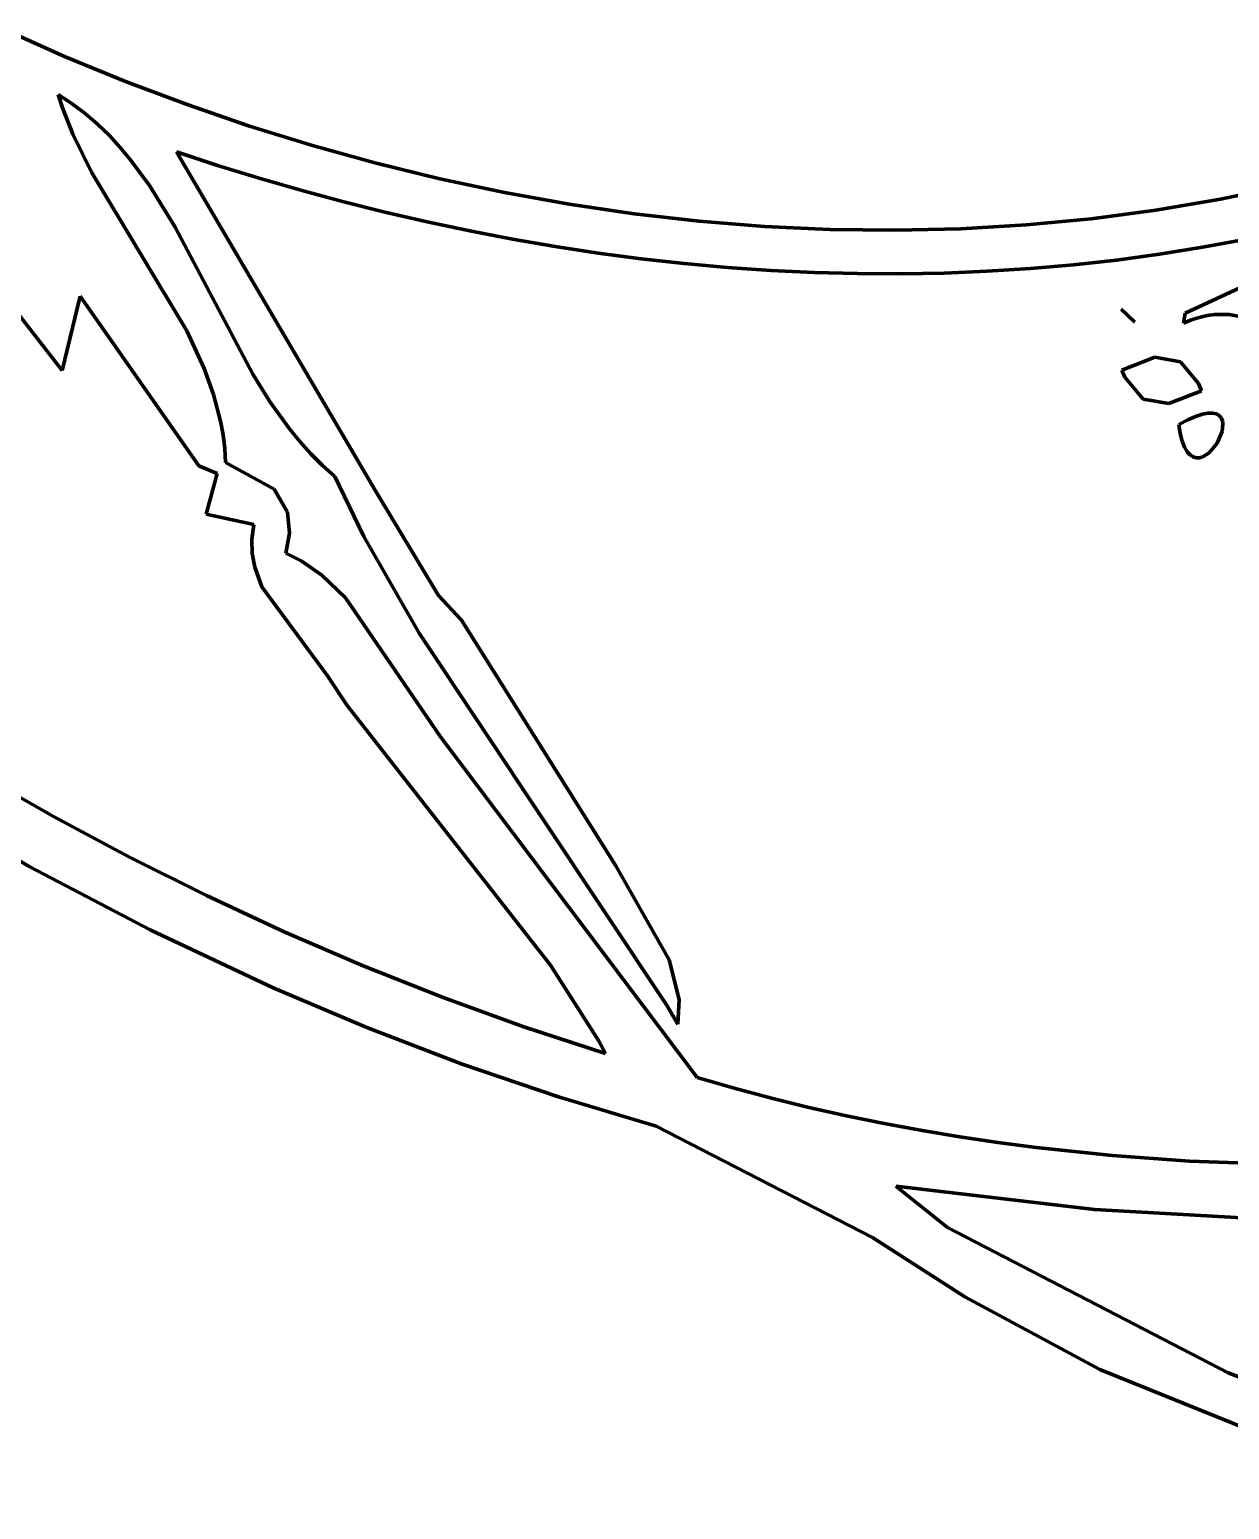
# Model space of a CAD drawing. Header units: millimetres. Extents: x 0 to 10.4, y 0 to 8.2.
# Drawn here: x 1.836 to 2.386, y 1.044 to 1.722 of the extents above; entities that cross this region are included whole.
import ezdxf

# ---------------------------------------------------------------- set-up
doc = ezdxf.new("R2010")
doc.units = ezdxf.units.MM
for name, color, linetype, lineweight in [('color#000000ff', 7, 'CONTINUOUS', 100), ('color#929292ff', 7, 'CONTINUOUS', 100), ('color#ffffffff', 7, 'CONTINUOUS', 100)]:
    doc.layers.add(name, color=color, linetype=linetype, lineweight=lineweight)

msp = doc.modelspace()

# ---------------------------------------------------------------- linework, layer by layer
at = {"layer": 'color#000000ff'}
for p, q in [((1.82477, 1.72202), (1.85231, 1.70975)), ((1.85231, 1.70975), (1.88023, 1.69828)), ((1.88023, 1.69828), (1.90848, 1.68764)), ((1.85569, 1.68808), (1.84933, 1.69228)), ((1.84933, 1.69228), (1.85132, 1.68616)), ((1.85132, 1.68616), (1.85605, 1.67418)), ((1.86168, 1.68355), (1.85569, 1.68808)), ((1.86731, 1.67871), (1.86168, 1.68355)), ((1.90848, 1.68764), (1.93704, 1.67783)), ((1.87263, 1.67358), (1.86731, 1.67871)), ((1.93704, 1.67783), (1.96588, 1.66888)), ((1.85605, 1.67418), (1.86463, 1.65674)), ((1.87764, 1.66819), (1.87263, 1.67358)), ((1.88238, 1.66256), (1.87764, 1.66819)), ((1.96588, 1.66888), (1.99496, 1.66081)), ((1.8511, 1.56591), (1.776, 1.66233)), ((1.89115, 1.65066), (1.88238, 1.66256)), ((1.92237, 1.65978), (1.90351, 1.66596)), ((1.90351, 1.66596), (1.99476, 1.51078)), ((1.86463, 1.65674), (1.90822, 1.58398)), ((1.94136, 1.65392), (1.92237, 1.65978)), ((1.99496, 1.66081), (2.02427, 1.65364)), ((1.90292, 1.63154), (1.89115, 1.65066)), ((1.96047, 1.64839), (1.94136, 1.65392)), ((1.97968, 1.64321), (1.96047, 1.64839)), ((2.02427, 1.65364), (2.05376, 1.64738)), ((2.3818, 1.64436), (2.41117, 1.65055)), ((1.99899, 1.63837), (1.97968, 1.64321)), ((2.05376, 1.64738), (2.0834, 1.64206)), ((2.0834, 1.64206), (2.11318, 1.63769)), ((2.35226, 1.6393), (2.3818, 1.64436)), ((2.01839, 1.63389), (1.99899, 1.63837)), ((2.11318, 1.63769), (2.14305, 1.63429)), ((2.14305, 1.63429), (2.17298, 1.63188)), ((2.29277, 1.63254), (2.32257, 1.63537)), ((2.32257, 1.63537), (2.35226, 1.6393)), ((1.93851, 1.56412), (1.90292, 1.63154)), ((2.03787, 1.62977), (2.01839, 1.63389)), ((2.05742, 1.62602), (2.03787, 1.62977)), ((2.17298, 1.63188), (2.20295, 1.63049)), ((2.20295, 1.63049), (2.23292, 1.63012)), ((2.23292, 1.63012), (2.26287, 1.63079)), ((2.26287, 1.63079), (2.29277, 1.63254)), ((2.07704, 1.62265), (2.05742, 1.62602)), ((2.09672, 1.61966), (2.07704, 1.62265)), ((2.37354, 1.62228), (2.35394, 1.61912)), ((2.39308, 1.62593), (2.37354, 1.62228)), ((2.11644, 1.61707), (2.09672, 1.61966)), ((2.13621, 1.61487), (2.11644, 1.61707)), ((2.15601, 1.61308), (2.13621, 1.61487)), ((2.31456, 1.61425), (2.2948, 1.61253)), ((2.33427, 1.61645), (2.31456, 1.61425)), ((2.35394, 1.61912), (2.33427, 1.61645)), ((2.17583, 1.6117), (2.15601, 1.61308)), ((2.19567, 1.61075), (2.17583, 1.6117)), ((2.21551, 1.61022), (2.19567, 1.61075)), ((2.23536, 1.61013), (2.21551, 1.61022)), ((2.25519, 1.61048), (2.23536, 1.61013)), ((2.27501, 1.61128), (2.25519, 1.61048)), ((2.2948, 1.61253), (2.27501, 1.61128)), ((2.36573, 1.59205), (2.40875, 1.61216)), ((1.85946, 1.59991), (1.8511, 1.56591)), ((1.91382, 1.52217), (1.85946, 1.59991)), ((2.36484, 1.58749), (2.36573, 1.59205)), ((2.36853, 1.58901), (2.36484, 1.58749)), ((2.37215, 1.59017), (2.36853, 1.58901)), ((2.37569, 1.59097), (2.37215, 1.59017)), ((2.37915, 1.59144), (2.37569, 1.59097)), ((2.38588, 1.59145), (2.37915, 1.59144)), ((2.39235, 1.59034), (2.38588, 1.59145)), ((1.90822, 1.58398), (1.91628, 1.56669)), ((1.91628, 1.56669), (1.92056, 1.55483)), ((1.94651, 1.55129), (1.93851, 1.56412)), ((1.92056, 1.55483), (1.92374, 1.54265)), ((1.95529, 1.53908), (1.94651, 1.55129)), ((1.92374, 1.54265), (1.92487, 1.53641)), ((1.96004, 1.53327), (1.95529, 1.53908)), ((1.92487, 1.53641), (1.92565, 1.53007)), ((1.96506, 1.52768), (1.96004, 1.53327)), ((1.92565, 1.53007), (1.92607, 1.52362)), ((1.97038, 1.52234), (1.96506, 1.52768)), ((1.92211, 1.51863), (1.91382, 1.52217)), ((1.92607, 1.52362), (1.94831, 1.51141)), ((1.97602, 1.51726), (1.97038, 1.52234)), ((1.91714, 1.50001), (1.92211, 1.51863)), ((1.98937, 1.48977), (1.97602, 1.51726)), ((1.94831, 1.51141), (1.95437, 1.50091)), ((1.99476, 1.51078), (2.02357, 1.46277)), ((1.93893, 1.49525), (1.91714, 1.50001)), ((1.95437, 1.50091), (1.95529, 1.49129)), ((1.93804, 1.48845), (1.93893, 1.49525)), ((1.93823, 1.48195), (1.93804, 1.48845)), ((1.95529, 1.49129), (1.95364, 1.48217)), ((2.01466, 1.44556), (1.98937, 1.48977)), ((1.93939, 1.4757), (1.93823, 1.48195)), ((1.95364, 1.48217), (1.96066, 1.4786)), ((1.96066, 1.4786), (1.9701, 1.47209)), ((1.94267, 1.46674), (1.93939, 1.4757)), ((1.9701, 1.47209), (1.981, 1.46162)), ((1.97269, 1.42597), (1.94267, 1.46674)), ((1.981, 1.46162), (2.0245, 1.39794)), ((2.02357, 1.46277), (2.03408, 1.45153)), ((2.03408, 1.45153), (2.10487, 1.33897)), ((2.12812, 1.27521), (2.01466, 1.44556)), ((1.98175, 1.41239), (1.97269, 1.42597)), ((2.07493, 1.29338), (1.98175, 1.41239)), ((2.0245, 1.39794), (2.14211, 1.24193)), ((1.813, 1.38106), (1.84724, 1.36153)), ((1.83641, 1.33849), (1.78258, 1.36977)), ((1.84724, 1.36153), (1.88198, 1.34294)), ((1.88198, 1.34294), (1.91722, 1.32533)), ((1.8915, 1.30951), (1.83641, 1.33849)), ((2.10487, 1.33897), (2.1293, 1.29581)), ((1.91722, 1.32533), (1.95294, 1.30872)), ((1.9478, 1.28298), (1.8915, 1.30951)), ((1.95294, 1.30872), (1.98911, 1.29314)), ((2.1293, 1.29581), (2.13387, 1.27759)), ((1.98911, 1.29314), (2.02572, 1.27862)), ((2.09695, 1.25891), (2.07493, 1.29338)), ((1.99078, 1.26478), (1.9478, 1.28298)), ((2.02572, 1.27862), (2.06274, 1.26519)), ((2.13331, 1.26643), (2.12812, 1.27521)), ((2.13387, 1.27759), (2.13331, 1.26643)), ((2.03437, 1.24811), (1.99078, 1.26478)), ((2.06274, 1.26519), (2.10017, 1.25289)), ((2.10017, 1.25289), (2.09695, 1.25891)), ((2.07855, 1.23304), (2.03437, 1.24811)), ((2.14211, 1.24193), (2.1591, 1.23703)), ((2.1591, 1.23703), (2.17617, 1.23248)), ((2.12328, 1.21962), (2.07855, 1.23304)), ((2.17617, 1.23248), (2.19331, 1.22826)), ((2.19331, 1.22826), (2.21051, 1.22437)), ((2.21051, 1.22437), (2.22778, 1.22082)), ((2.22778, 1.22082), (2.24511, 1.21759)), ((2.22248, 1.16859), (2.12328, 1.21962)), ((2.24511, 1.21759), (2.26249, 1.21467)), ((2.26249, 1.21467), (2.27992, 1.21208)), ((2.27992, 1.21208), (2.29739, 1.20979)), ((2.29739, 1.20979), (2.33244, 1.20613)), ((2.33244, 1.20613), (2.36761, 1.20366)), ((2.36761, 1.20366), (2.40286, 1.20234)), ((2.23316, 1.1921), (2.25684, 1.17325)), ((2.32419, 1.18138), (2.23316, 1.1921)), ((2.40261, 1.17705), (2.32419, 1.18138)), ((2.25684, 1.17325), (2.38534, 1.10662)), ((2.26471, 1.14138), (2.22248, 1.16859)), ((2.3266, 1.10822), (2.26471, 1.14138)), ((2.48478, 1.04405), (2.3266, 1.10822)), ((2.38534, 1.10662), (2.50463, 1.06106))]:
    msp.add_line(p, q, dxfattribs=at)
at = {"layer": 'color#929292ff'}
for p, q in [((2.33632, 1.59394), (2.34257, 1.58794)), ((2.34257, 1.58794), (2.33632, 1.59394)), ((2.33663, 1.56603), (2.35181, 1.5719)), ((2.35181, 1.5719), (2.36354, 1.56984)), ((2.36354, 1.56984), (2.37183, 1.55986)), ((2.33804, 1.56274), (2.33663, 1.56603)), ((2.34642, 1.55275), (2.33804, 1.56274)), ((2.37183, 1.55986), (2.3732, 1.55657)), ((2.35814, 1.5507), (2.34642, 1.55275)), ((2.3732, 1.55657), (2.35814, 1.5507)), ((2.37046, 1.54479), (2.37354, 1.54578)), ((2.37354, 1.54578), (2.37613, 1.54626)), ((2.37613, 1.54626), (2.37826, 1.54629)), ((2.37826, 1.54629), (2.37996, 1.54591)), ((2.37996, 1.54591), (2.38126, 1.54517)), ((2.36274, 1.5411), (2.36687, 1.54325)), ((2.36344, 1.53691), (2.36274, 1.5411)), ((2.36687, 1.54325), (2.37046, 1.54479)), ((2.38126, 1.54517), (2.38218, 1.54413)), ((2.38218, 1.54413), (2.38275, 1.54284)), ((2.383, 1.54134), (2.38264, 1.53793)), ((2.38275, 1.54284), (2.383, 1.54134)), ((2.36433, 1.53347), (2.36344, 1.53691)), ((2.36539, 1.53073), (2.36433, 1.53347)), ((2.38036, 1.53255), (2.37666, 1.52806)), ((2.38264, 1.53793), (2.38036, 1.53255)), ((2.36659, 1.52864), (2.36539, 1.53073)), ((2.36791, 1.52715), (2.36659, 1.52864)), ((2.36931, 1.52622), (2.36791, 1.52715)), ((2.37077, 1.52579), (2.36931, 1.52622)), ((2.37226, 1.5258), (2.37077, 1.52579)), ((2.37376, 1.52622), (2.37226, 1.5258)), ((2.37666, 1.52806), (2.37376, 1.52622))]:
    msp.add_line(p, q, dxfattribs=at)
at = {"layer": 'color#ffffffff'}
for p, q in [((1.85231, 1.70975), (1.82477, 1.72202)), ((1.88023, 1.69828), (1.85231, 1.70975)), ((1.90848, 1.68764), (1.88023, 1.69828)), ((1.85132, 1.68616), (1.84933, 1.69228)), ((1.84933, 1.69228), (1.85569, 1.68808)), ((1.85605, 1.67418), (1.85132, 1.68616)), ((1.85569, 1.68808), (1.86168, 1.68355)), ((1.86168, 1.68355), (1.86731, 1.67871)), ((1.93704, 1.67783), (1.90848, 1.68764)), ((1.86731, 1.67871), (1.87263, 1.67358)), ((1.96588, 1.66888), (1.93704, 1.67783)), ((1.86463, 1.65674), (1.85605, 1.67418)), ((1.87263, 1.67358), (1.87764, 1.66819)), ((1.87764, 1.66819), (1.88238, 1.66256)), ((1.99496, 1.66081), (1.96588, 1.66888)), ((1.776, 1.66233), (1.8511, 1.56591)), ((1.88238, 1.66256), (1.89115, 1.65066)), ((1.99476, 1.51078), (1.90351, 1.66596)), ((1.90351, 1.66596), (1.92237, 1.65978)), ((1.90822, 1.58398), (1.86463, 1.65674)), ((1.92237, 1.65978), (1.94136, 1.65392)), ((2.02427, 1.65364), (1.99496, 1.66081)), ((1.89115, 1.65066), (1.90292, 1.63154)), ((1.94136, 1.65392), (1.96047, 1.64839)), ((1.96047, 1.64839), (1.97968, 1.64321)), ((2.05376, 1.64738), (2.02427, 1.65364)), ((2.41117, 1.65055), (2.3818, 1.64436)), ((1.97968, 1.64321), (1.99899, 1.63837)), ((2.0834, 1.64206), (2.05376, 1.64738)), ((2.11318, 1.63769), (2.0834, 1.64206)), ((2.3818, 1.64436), (2.35226, 1.6393)), ((1.99899, 1.63837), (2.01839, 1.63389)), ((2.14305, 1.63429), (2.11318, 1.63769)), ((2.17298, 1.63188), (2.14305, 1.63429)), ((2.32257, 1.63537), (2.29277, 1.63254)), ((2.35226, 1.6393), (2.32257, 1.63537)), ((1.90292, 1.63154), (1.93851, 1.56412)), ((2.01839, 1.63389), (2.03787, 1.62977)), ((2.03787, 1.62977), (2.05742, 1.62602)), ((2.20295, 1.63049), (2.17298, 1.63188)), ((2.23292, 1.63012), (2.20295, 1.63049)), ((2.26287, 1.63079), (2.23292, 1.63012)), ((2.29277, 1.63254), (2.26287, 1.63079)), ((2.05742, 1.62602), (2.07704, 1.62265)), ((2.07704, 1.62265), (2.09672, 1.61966)), ((2.35394, 1.61912), (2.37354, 1.62228)), ((2.37354, 1.62228), (2.39308, 1.62593)), ((2.09672, 1.61966), (2.11644, 1.61707)), ((2.11644, 1.61707), (2.13621, 1.61487)), ((2.13621, 1.61487), (2.15601, 1.61308)), ((2.2948, 1.61253), (2.31456, 1.61425)), ((2.31456, 1.61425), (2.33427, 1.61645)), ((2.33427, 1.61645), (2.35394, 1.61912)), ((2.15601, 1.61308), (2.17583, 1.6117)), ((2.17583, 1.6117), (2.19567, 1.61075)), ((2.19567, 1.61075), (2.21551, 1.61022)), ((2.21551, 1.61022), (2.23536, 1.61013)), ((2.23536, 1.61013), (2.25519, 1.61048)), ((2.25519, 1.61048), (2.27501, 1.61128)), ((2.27501, 1.61128), (2.2948, 1.61253)), ((2.40875, 1.61216), (2.36573, 1.59205)), ((1.8511, 1.56591), (1.85946, 1.59991)), ((1.85946, 1.59991), (1.91382, 1.52217)), ((2.33632, 1.59394), (2.34257, 1.58794)), ((2.34257, 1.58794), (2.33632, 1.59394)), ((2.36573, 1.59205), (2.36484, 1.58749)), ((2.36484, 1.58749), (2.36853, 1.58901)), ((2.36853, 1.58901), (2.37215, 1.59017)), ((2.37215, 1.59017), (2.37569, 1.59097)), ((2.37569, 1.59097), (2.37915, 1.59144)), ((2.37915, 1.59144), (2.38588, 1.59145)), ((2.38588, 1.59145), (2.39235, 1.59034)), ((1.91628, 1.56669), (1.90822, 1.58398)), ((1.92056, 1.55483), (1.91628, 1.56669)), ((2.35181, 1.5719), (2.33663, 1.56603)), ((2.36354, 1.56984), (2.35181, 1.5719)), ((2.37183, 1.55986), (2.36354, 1.56984)), ((1.93851, 1.56412), (1.94651, 1.55129)), ((2.33663, 1.56603), (2.33804, 1.56274)), ((2.33804, 1.56274), (2.34642, 1.55275)), ((2.3732, 1.55657), (2.37183, 1.55986)), ((1.92374, 1.54265), (1.92056, 1.55483)), ((2.34642, 1.55275), (2.35814, 1.5507)), ((2.35814, 1.5507), (2.3732, 1.55657)), ((1.94651, 1.55129), (1.95529, 1.53908)), ((2.37354, 1.54578), (2.37046, 1.54479)), ((2.37613, 1.54626), (2.37354, 1.54578)), ((2.37826, 1.54629), (2.37613, 1.54626)), ((2.37996, 1.54591), (2.37826, 1.54629)), ((2.38126, 1.54517), (2.37996, 1.54591)), ((1.92487, 1.53641), (1.92374, 1.54265)), ((1.95529, 1.53908), (1.96004, 1.53327)), ((2.36687, 1.54325), (2.36274, 1.5411)), ((2.36274, 1.5411), (2.36344, 1.53691)), ((2.37046, 1.54479), (2.36687, 1.54325)), ((2.38218, 1.54413), (2.38126, 1.54517)), ((2.38275, 1.54284), (2.38218, 1.54413)), ((2.38264, 1.53793), (2.383, 1.54134)), ((2.383, 1.54134), (2.38275, 1.54284)), ((1.92565, 1.53007), (1.92487, 1.53641)), ((1.96004, 1.53327), (1.96506, 1.52768)), ((2.36344, 1.53691), (2.36433, 1.53347)), ((2.36433, 1.53347), (2.36539, 1.53073)), ((2.37666, 1.52806), (2.38036, 1.53255)), ((2.38036, 1.53255), (2.38264, 1.53793)), ((1.92607, 1.52362), (1.92565, 1.53007)), ((1.96506, 1.52768), (1.97038, 1.52234)), ((2.36539, 1.53073), (2.36659, 1.52864)), ((2.36659, 1.52864), (2.36791, 1.52715)), ((2.36791, 1.52715), (2.36931, 1.52622)), ((2.36931, 1.52622), (2.37077, 1.52579)), ((2.37077, 1.52579), (2.37226, 1.5258)), ((2.37226, 1.5258), (2.37376, 1.52622)), ((2.37376, 1.52622), (2.37666, 1.52806)), ((1.91382, 1.52217), (1.92211, 1.51863)), ((1.94831, 1.51141), (1.92607, 1.52362)), ((1.97038, 1.52234), (1.97602, 1.51726)), ((1.92211, 1.51863), (1.91714, 1.50001)), ((1.97602, 1.51726), (1.98937, 1.48977)), ((1.95437, 1.50091), (1.94831, 1.51141)), ((2.02357, 1.46277), (1.99476, 1.51078)), ((1.91714, 1.50001), (1.93893, 1.49525)), ((1.95529, 1.49129), (1.95437, 1.50091)), ((1.93893, 1.49525), (1.93804, 1.48845)), ((1.93804, 1.48845), (1.93823, 1.48195)), ((1.95364, 1.48217), (1.95529, 1.49129)), ((1.98937, 1.48977), (2.01466, 1.44556)), ((1.93823, 1.48195), (1.93939, 1.4757)), ((1.96066, 1.4786), (1.95364, 1.48217)), ((1.9701, 1.47209), (1.96066, 1.4786)), ((1.93939, 1.4757), (1.94267, 1.46674)), ((1.981, 1.46162), (1.9701, 1.47209)), ((1.94267, 1.46674), (1.97269, 1.42597)), ((2.0245, 1.39794), (1.981, 1.46162)), ((2.03408, 1.45153), (2.02357, 1.46277)), ((2.10487, 1.33897), (2.03408, 1.45153)), ((2.01466, 1.44556), (2.12812, 1.27521)), ((1.97269, 1.42597), (1.98175, 1.41239)), ((1.98175, 1.41239), (2.07493, 1.29338)), ((2.14211, 1.24193), (2.0245, 1.39794)), ((1.84724, 1.36153), (1.813, 1.38106)), ((1.78258, 1.36977), (1.83641, 1.33849)), ((1.88198, 1.34294), (1.84724, 1.36153)), ((1.91722, 1.32533), (1.88198, 1.34294)), ((1.83641, 1.33849), (1.8915, 1.30951)), ((2.1293, 1.29581), (2.10487, 1.33897)), ((1.95294, 1.30872), (1.91722, 1.32533)), ((1.8915, 1.30951), (1.9478, 1.28298)), ((1.98911, 1.29314), (1.95294, 1.30872)), ((2.13387, 1.27759), (2.1293, 1.29581)), ((2.02572, 1.27862), (1.98911, 1.29314)), ((2.07493, 1.29338), (2.09695, 1.25891)), ((1.9478, 1.28298), (1.99078, 1.26478)), ((2.06274, 1.26519), (2.02572, 1.27862)), ((2.12812, 1.27521), (2.13331, 1.26643)), ((2.13331, 1.26643), (2.13387, 1.27759)), ((1.99078, 1.26478), (2.03437, 1.24811)), ((2.10017, 1.25289), (2.06274, 1.26519)), ((2.09695, 1.25891), (2.10017, 1.25289)), ((2.03437, 1.24811), (2.07855, 1.23304)), ((2.1591, 1.23703), (2.14211, 1.24193)), ((2.17617, 1.23248), (2.1591, 1.23703)), ((2.07855, 1.23304), (2.12328, 1.21962)), ((2.19331, 1.22826), (2.17617, 1.23248)), ((2.21051, 1.22437), (2.19331, 1.22826)), ((2.22778, 1.22082), (2.21051, 1.22437)), ((2.24511, 1.21759), (2.22778, 1.22082)), ((2.12328, 1.21962), (2.22248, 1.16859)), ((2.26249, 1.21467), (2.24511, 1.21759)), ((2.27992, 1.21208), (2.26249, 1.21467)), ((2.29739, 1.20979), (2.27992, 1.21208)), ((2.33244, 1.20613), (2.29739, 1.20979)), ((2.36761, 1.20366), (2.33244, 1.20613)), ((2.40286, 1.20234), (2.36761, 1.20366)), ((2.23316, 1.1921), (2.32419, 1.18138)), ((2.25684, 1.17325), (2.23316, 1.1921)), ((2.32419, 1.18138), (2.40261, 1.17705)), ((2.38534, 1.10662), (2.25684, 1.17325)), ((2.22248, 1.16859), (2.26471, 1.14138)), ((2.26471, 1.14138), (2.3266, 1.10822)), ((2.3266, 1.10822), (2.48478, 1.04405)), ((2.50463, 1.06106), (2.38534, 1.10662))]:
    msp.add_line(p, q, dxfattribs=at)

doc.saveas('drawing.dxf')
